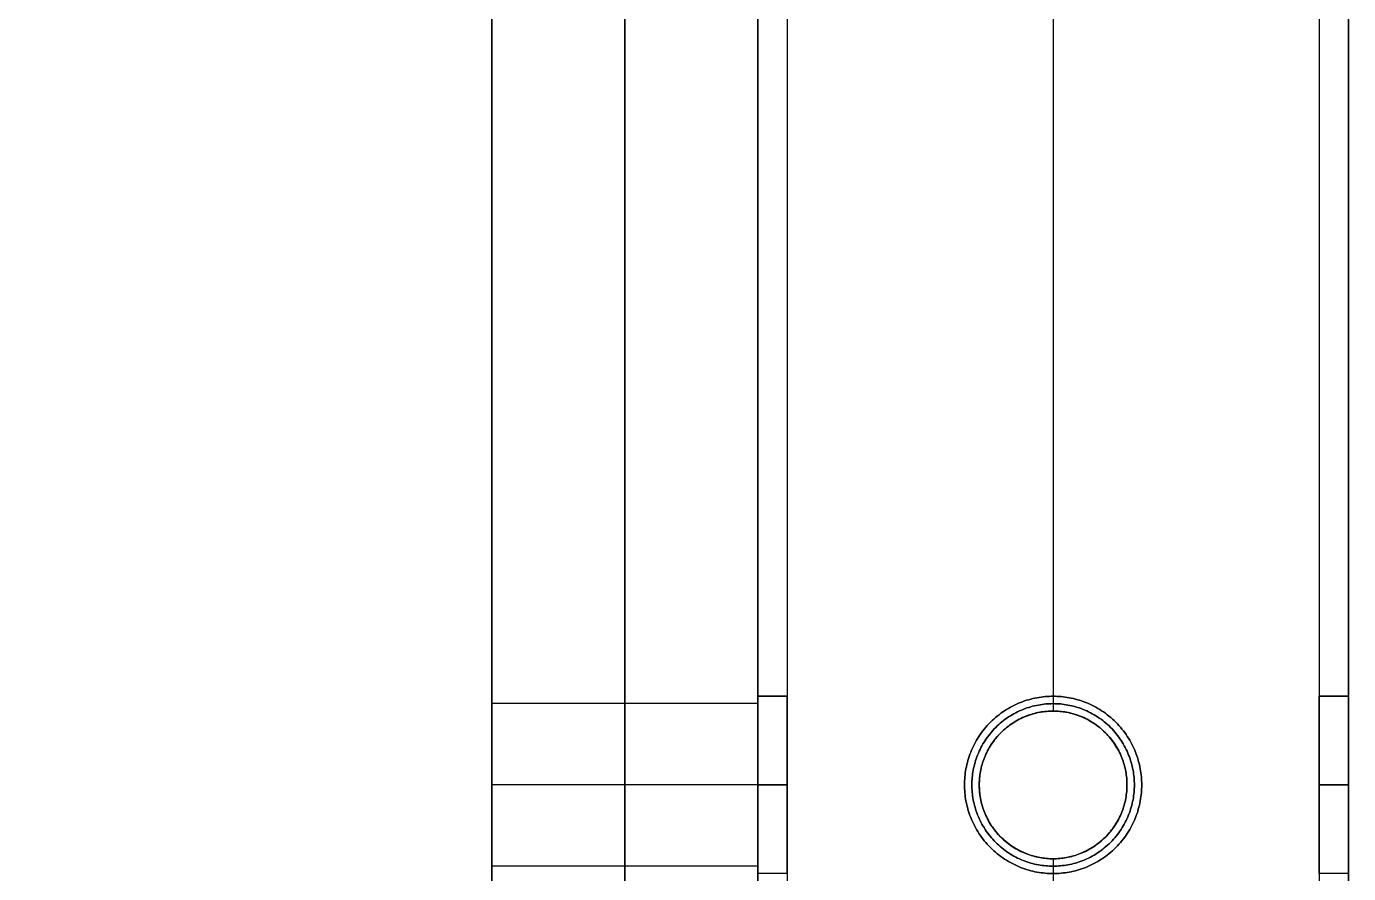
# Model space of a CAD drawing. Header units: millimetres. Extents: x -6529 to 809, y -8611 to 207.
# Drawn here: x 719.5 to 809, y -8521.5 to -8464.2 of the extents above; entities that cross this region are included whole.
import ezdxf

# ---------------------------------------------------------------- set-up
doc = ezdxf.new("R2010")
doc.units = ezdxf.units.MM
doc.header["$MEASUREMENT"] = 0
doc.layers.add('platen', color=7, linetype='Continuous', true_color=0x007f00)
doc.layers.add('staal', color=5, linetype='Continuous', true_color=0x0000ff)

# ---------------------------------------------------------------- blocks, each defined once
blk = doc.blocks.new('plaat base')
at = {"layer": 'platen'}
for p, q in [((1220.5, 43.5), (1220.5, 43.5, 18)), ((1215, 38), (1215, 38, 18)), ((1226, 38), (1226, 38, 18)), ((1220.5, 32.5), (1220.5, 32.5, 18)), ((58, -600), (1258, -600)), ((58, -600, 18), (1258, -600, 18)), ((1296, -1157), (1296, -1157, 18)), ((1290.5, -1162.5), (1290.5, -1162.5, 18)), ((1301.5, -1162.5), (1301.5, -1162.5, 18)), ((1296, -1168), (1296, -1168, 18))]:
    blk.add_line(p, q, dxfattribs=at)
for points in [[(1258, 58), (1108, 58), (958, 58)], [(1258, 58, 18), (1108, 58, 18), (958, 58, 18)], [(1258, 58, 9), (1108, 58, 9), (958, 58, 9)], [(1316, -1200), (1316, -1050), (1316, -900)], [(1316, -1200, 18), (1316, -1050, 18), (1316, -900, 18)], [(1316, -1200, 9), (1316, -1050, 9), (1316, -900, 9)], [(958, -1200), (1137, -1200), (1316, -1200)], [(958, -1200, 18), (1137, -1200, 18), (1316, -1200, 18)], [(958, -1200, 9), (1137, -1200, 9), (1316, -1200, 9)]]:
    blk.add_open_spline(points, degree=2, dxfattribs=at)
for points in [[(1220.5, 43.5), (1226, 43.5), (1226, 38), (1226, 32.5), (1220.5, 32.5), (1215, 32.5), (1215, 38), (1215, 43.5), (1220.5, 43.5)], [(1220.5, 43.5, 18), (1226, 43.5, 18), (1226, 38, 18), (1226, 32.5, 18), (1220.5, 32.5, 18), (1215, 32.5, 18), (1215, 38, 18), (1215, 43.5, 18), (1220.5, 43.5, 18)], [(1290.5, -1162.5), (1290.5, -1157), (1296, -1157), (1301.5, -1157), (1301.5, -1162.5), (1301.5, -1168), (1296, -1168), (1290.5, -1168), (1290.5, -1162.5)], [(1290.5, -1162.5, 18), (1290.5, -1157, 18), (1296, -1157, 18), (1301.5, -1157, 18), (1301.5, -1162.5, 18), (1301.5, -1168, 18), (1296, -1168, 18), (1290.5, -1168, 18), (1290.5, -1162.5, 18)]]:
    blk.add_rational_spline(points, [1, 0.707106781187, 1, 0.707106781187, 1, 0.707106781187, 1, 0.707106781187, 1], degree=2, knots=[-31.415927, -31.415927, -31.415927, -23.561945, -23.561945, -15.707963, -15.707963, -7.853982, -7.853982, 0, 0, 0], dxfattribs=at)
blk = doc.blocks.new('plaat laag')
at = {"layer": 'platen'}
for p, q in [((-0.298, -90, 638), (17.702, -90.059, 638)), ((-0.316, -95.499, 643.5), (17.684, -95.559, 643.5)), ((-0.316, -95.499, 632.5), (17.684, -95.559, 632.5)), ((-0.334, -100.999, 638), (17.666, -101.059, 638))]:
    blk.add_line(p, q, dxfattribs=at)
for points in [[(-1.184, -357.998), (-0.592, -178.999), (0, 0)], [(7.816, -358.028), (8.408, -179.029), (9, -0.03)], [(16.816, -358.058), (17.408, -179.059), (18, -0.06)], [(-0.192, -58, 300), (-2.175, -657.996, 300), (-4.159, -1257.993, 300)], [(-0.192, -58, 658), (-0.688, -207.999, 658), (-1.184, -357.998, 658)], [(8.808, -58.029, 658), (8.312, -208.029, 658), (7.816, -358.028, 658)], [(17.808, -58.059, 300), (15.825, -658.056, 300), (13.841, -1258.053, 300)], [(17.808, -58.059, 658), (17.312, -208.058, 658), (16.816, -358.058, 658)]]:
    blk.add_open_spline(points, degree=2, dxfattribs=at)
for points in [[(-0.316, -95.499, 643.5), (-0.298, -90, 643.5), (-0.298, -90, 638), (-0.298, -90, 632.5), (-0.316, -95.499, 632.5), (-0.334, -100.999, 632.5), (-0.334, -100.999, 638), (-0.334, -100.999, 643.5), (-0.316, -95.499, 643.5)], [(17.684, -95.559, 643.5), (17.702, -90.059, 643.5), (17.702, -90.059, 638), (17.702, -90.059, 632.5), (17.684, -95.559, 632.5), (17.666, -101.059, 632.5), (17.666, -101.059, 638), (17.666, -101.059, 643.5), (17.684, -95.559, 643.5)]]:
    blk.add_rational_spline(points, [1, 0.707106781187, 1, 0.707106781187, 1, 0.707106781187, 1, 0.707106781187, 1], degree=2, knots=[-31.415927, -31.415927, -31.415927, -23.561945, -23.561945, -15.707963, -15.707963, -7.853982, -7.853982, 0, 0, 0], dxfattribs=at)
blk = doc.blocks.new('top plaat')
at = {"layer": 'platen'}
for p, q in [((1296, -1175), (1296, -1175, 18)), ((1290.5, -1180.5), (1290.5, -1180.5, 18)), ((1301.5, -1180.5), (1301.5, -1180.5, 18)), ((1296, -1186), (1296, -1186, 18))]:
    blk.add_line(p, q, dxfattribs=at)
for points in [[(1316, -1236), (1316, -927), (1316, -618), (1316, -309), (1316, 0)], [(1316, -1236, 18), (1316, -927, 18), (1316, -618, 18), (1316, -309, 18), (1316, 0, 18)], [(1316, -1236, 9), (1316, -927, 9), (1316, -618, 9), (1316, -309, 9), (1316, 0, 9)]]:
    blk.add_open_spline(points, degree=2, knots=[7292.2246, 7292.2246, 7292.2246, 7911.517745, 7911.517745, 8530.810891, 8530.810891, 8530.810891], dxfattribs=at)
for points, knots in [([(1290.5, -1180.5), (1290.5, -1175), (1296, -1175), (1301.5, -1175), (1301.5, -1180.5), (1301.5, -1186), (1296, -1186), (1290.5, -1186), (1290.5, -1180.5)], [-31.415927, -31.415927, -31.415927, -23.561945, -23.561945, -15.707963, -15.707963, -7.853982, -7.853982, 0, 0, 0]), ([(1290.5, -1180.5, 18), (1290.5, -1175, 18), (1296, -1175, 18), (1301.5, -1175, 18), (1301.5, -1180.5, 18), (1301.5, -1186, 18), (1296, -1186, 18), (1290.5, -1186, 18), (1290.5, -1180.5, 18)], [-31.415927, -31.415927, -31.415927, -23.561945, -23.561945, -15.707963, -15.707963, -7.853982, -7.853982, 0, 0, 0]), ([(1290.5, -1180.5, 9), (1290.5, -1186, 9), (1296, -1186, 9), (1301.5, -1186, 9), (1301.5, -1180.5, 9), (1301.5, -1175, 9), (1296, -1175, 9), (1290.5, -1175, 9), (1290.5, -1180.5, 9)], [0, 0, 0, 7.853982, 7.853982, 15.707963, 15.707963, 23.561945, 23.561945, 31.415927, 31.415927, 31.415927])]:
    blk.add_rational_spline(points, [1, 0.707106781187, 1, 0.707106781187, 1, 0.707106781187, 1, 0.707106781187, 1], degree=2, knots=knots, dxfattribs=at)

msp = doc.modelspace()

# ---------------------------------------------------------------- linework, layer by layer
at = {"layer": 'staal'}
for p, q in [((771.026, -8509.503, 1972), (769.026, -8509.503, 1972)), ((769.026, -8509.503, 20), (771.026, -8509.503, 20)), ((771.026, -8509.503, 696), (769.026, -8509.503, 696)), ((789.026, -8509.503, 1990), (789.026, -8509.503, 1992)), ((789.026, -8509.503, 1952), (789.026, -8509.503, 1954)), ((789.026, -8509.503, 714), (789.026, -8509.503, 716)), ((789.026, -8509.503, 676), (789.026, -8509.503, 678)), ((809.026, -8509.503, 1972), (807.026, -8509.503, 1972)), ((807.026, -8509.503, 20), (809.026, -8509.503, 20)), ((809.026, -8509.503, 696), (807.026, -8509.503, 696)), ((789.026, -8510.503, 38), (789.026, -8510.503, 40)), ((789.026, -8510.503), (789.026, -8510.503, 2)), ((771.026, -8515.503, 1966), (769.026, -8515.503, 1966)), ((771.026, -8515.503, 1978), (769.026, -8515.503, 1978)), ((769.026, -8515.503, 14), (771.026, -8515.503, 14)), ((769.026, -8515.503, 26), (771.026, -8515.503, 26)), ((771.026, -8515.503, 690), (769.026, -8515.503, 690)), ((771.026, -8515.503, 702), (769.026, -8515.503, 702)), ((783.026, -8515.503, 1990), (783.026, -8515.503, 1992)), ((783.026, -8515.503, 1952), (783.026, -8515.503, 1954)), ((783.026, -8515.503, 714), (783.026, -8515.503, 716)), ((783.026, -8515.503, 676), (783.026, -8515.503, 678)), ((784.026, -8515.503), (784.026, -8515.503, 2)), ((784.026, -8515.503, 38), (784.026, -8515.503, 40)), ((794.026, -8515.503, 38), (794.026, -8515.503, 40)), ((794.026, -8515.503), (794.026, -8515.503, 2)), ((795.026, -8515.503, 1990), (795.026, -8515.503, 1992)), ((795.026, -8515.503, 1952), (795.026, -8515.503, 1954)), ((795.026, -8515.503, 714), (795.026, -8515.503, 716)), ((795.026, -8515.503, 676), (795.026, -8515.503, 678)), ((809.026, -8515.503, 1966), (807.026, -8515.503, 1966)), ((809.026, -8515.503, 1978), (807.026, -8515.503, 1978)), ((807.026, -8515.503, 14), (809.026, -8515.503, 14)), ((807.026, -8515.503, 26), (809.026, -8515.503, 26)), ((809.026, -8515.503, 690), (807.026, -8515.503, 690)), ((809.026, -8515.503, 702), (807.026, -8515.503, 702)), ((789.026, -8520.503, 38), (789.026, -8520.503, 40)), ((789.026, -8520.503), (789.026, -8520.503, 2)), ((771.026, -8521.503, 1972), (769.026, -8521.503, 1972)), ((789.026, -8521.503, 1990), (789.026, -8521.503, 1992)), ((789.026, -8521.503, 1952), (789.026, -8521.503, 1954)), ((809.026, -8521.503, 1972), (807.026, -8521.503, 1972))]:
    msp.add_line(p, q, dxfattribs=at)
for points in [[(-506.974, -7295.003), (809.026, -7295.003), (809.026, -8611.003), (-506.974, -8611.003)], [(-466.974, -7335.003), (769.026, -7335.003), (769.026, -8571.003), (-466.974, -8571.003)]]:
    msp.add_lwpolyline(points, close=True, dxfattribs=at)
for centre in [(789.026, -8515.503), (789.026, -8515.503, 39), (789.026, -8515.503, 1)]:
    msp.add_circle(centre, 5, dxfattribs=at)
for points in [[(809.026, -7295.003, 1952), (809.026, -7953.003, 1952), (809.026, -8611.003, 1952)], [(809.026, -7295.003, 1992), (809.026, -7953.003, 1992), (809.026, -8611.003, 1992)], [(809.026, -7295.003), (809.026, -7953.003), (809.026, -8611.003)], [(809.026, -7295.003, 40), (809.026, -7953.003, 40), (809.026, -8611.003, 40)], [(809.026, -7295.003, 676), (809.026, -7953.003, 676), (809.026, -8611.003, 676)], [(809.026, -7295.003, 716), (809.026, -7953.003, 716), (809.026, -8611.003, 716)], [(807.026, -7297.003, 1990), (807.026, -7953.003, 1990), (807.026, -8609.003, 1990)], [(807.026, -7297.003, 1954), (807.026, -7953.003, 1954), (807.026, -8609.003, 1954)], [(807.026, -7297.003, 38), (807.026, -7953.003, 38), (807.026, -8609.003, 38)], [(807.026, -7297.003, 2), (807.026, -7953.003, 2), (807.026, -8609.003, 2)], [(807.026, -7297.003, 714), (807.026, -7953.003, 714), (807.026, -8609.003, 714)], [(807.026, -7297.003, 678), (807.026, -7953.003, 678), (807.026, -8609.003, 678)], [(771.026, -7333.003, 1990), (771.026, -7953.003, 1990), (771.026, -8573.003, 1990)], [(771.026, -7333.003, 1954), (771.026, -7953.003, 1954), (771.026, -8573.003, 1954)], [(771.026, -7333.003, 38), (771.026, -7953.003, 38), (771.026, -8573.003, 38)], [(771.026, -7333.003, 2), (771.026, -7953.003, 2), (771.026, -8573.003, 2)], [(771.026, -7333.003, 714), (771.026, -7953.003, 714), (771.026, -8573.003, 714)], [(771.026, -7333.003, 678), (771.026, -7953.003, 678), (771.026, -8573.003, 678)], [(769.026, -7335.003, 1952), (769.026, -7953.003, 1952), (769.026, -8571.003, 1952)], [(769.026, -7335.003, 1992), (769.026, -7953.003, 1992), (769.026, -8571.003, 1992)], [(769.026, -7335.003), (769.026, -7953.003), (769.026, -8571.003)], [(769.026, -7335.003, 40), (769.026, -7953.003, 40), (769.026, -8571.003, 40)], [(769.026, -7335.003, 676), (769.026, -7953.003, 676), (769.026, -8571.003, 676)], [(769.026, -7335.003, 716), (769.026, -7953.003, 716), (769.026, -8571.003, 716)], [(789.026, -8445.503, 40), (789.026, -8478.003, 40), (789.026, -8510.503, 40)], [(789.026, -8445.503, 38), (789.026, -8478.003, 38), (789.026, -8510.503, 38)], [(789.026, -8445.503, 2), (789.026, -8478.003, 2), (789.026, -8510.503, 2)], [(789.026, -8445.503), (789.026, -8478.003), (789.026, -8510.503)], [(769.026, -8446.503, 1972), (769.026, -8478.003, 1972), (769.026, -8509.503, 1972)], [(769.026, -8446.503, 20), (769.026, -8478.003, 20), (769.026, -8509.503, 20)], [(769.026, -8446.503, 696), (769.026, -8478.003, 696), (769.026, -8509.503, 696)], [(771.026, -8446.503, 1972), (771.026, -8478.003, 1972), (771.026, -8509.503, 1972)], [(771.026, -8446.503, 20), (771.026, -8478.003, 20), (771.026, -8509.503, 20)], [(771.026, -8446.503, 696), (771.026, -8478.003, 696), (771.026, -8509.503, 696)], [(789.026, -8446.503, 1992), (789.026, -8478.003, 1992), (789.026, -8509.503, 1992)], [(789.026, -8446.503, 1990), (789.026, -8478.003, 1990), (789.026, -8509.503, 1990)], [(789.026, -8446.503, 1954), (789.026, -8478.003, 1954), (789.026, -8509.503, 1954)], [(789.026, -8446.503, 1952), (789.026, -8478.003, 1952), (789.026, -8509.503, 1952)], [(789.026, -8446.503, 716), (789.026, -8478.003, 716), (789.026, -8509.503, 716)], [(789.026, -8446.503, 714), (789.026, -8478.003, 714), (789.026, -8509.503, 714)], [(789.026, -8446.503, 678), (789.026, -8478.003, 678), (789.026, -8509.503, 678)], [(789.026, -8446.503, 676), (789.026, -8478.003, 676), (789.026, -8509.503, 676)], [(807.026, -8446.503, 1972), (807.026, -8478.003, 1972), (807.026, -8509.503, 1972)], [(807.026, -8446.503, 20), (807.026, -8478.003, 20), (807.026, -8509.503, 20)], [(807.026, -8446.503, 696), (807.026, -8478.003, 696), (807.026, -8509.503, 696)], [(809.026, -8446.503, 1972), (809.026, -8478.003, 1972), (809.026, -8509.503, 1972)], [(809.026, -8446.503, 20), (809.026, -8478.003, 20), (809.026, -8509.503, 20)], [(809.026, -8446.503, 696), (809.026, -8478.003, 696), (809.026, -8509.503, 696)], [(789.026, -8520.503, 40), (789.026, -8555.753, 40), (789.026, -8591.003, 40)], [(789.026, -8520.503, 38), (789.026, -8555.753, 38), (789.026, -8591.003, 38)], [(789.026, -8520.503, 2), (789.026, -8555.753, 2), (789.026, -8591.003, 2)], [(789.026, -8520.503), (789.026, -8555.753), (789.026, -8591.003)], [(769.026, -8521.503, 1972), (769.026, -8546.253, 1972), (769.026, -8571.003, 1972)], [(771.026, -8521.503, 1972), (771.026, -8547.253, 1972), (771.026, -8573.003, 1972)], [(789.026, -8521.503, 1992), (789.026, -8556.253, 1992), (789.026, -8591.003, 1992)], [(789.026, -8521.503, 1990), (789.026, -8556.253, 1990), (789.026, -8591.003, 1990)], [(789.026, -8521.503, 1954), (789.026, -8556.253, 1954), (789.026, -8591.003, 1954)], [(789.026, -8521.503, 1952), (789.026, -8556.253, 1952), (789.026, -8591.003, 1952)], [(807.026, -8521.503, 1972), (807.026, -8565.253, 1972), (807.026, -8609.003, 1972)]]:
    msp.add_open_spline(points, degree=2, dxfattribs=at)
for points, knots in [([(769.026, -8515.503, 1966), (769.026, -8521.503, 1966), (769.026, -8521.503, 1972), (769.026, -8521.503, 1978), (769.026, -8515.503, 1978), (769.026, -8509.503, 1978), (769.026, -8509.503, 1972), (769.026, -8509.503, 1966), (769.026, -8515.503, 1966)], [-31.415927, -31.415927, -31.415927, -23.561945, -23.561945, -15.707963, -15.707963, -7.853982, -7.853982, 0, 0, 0]), ([(769.026, -8515.503, 14), (769.026, -8521.503, 14), (769.026, -8521.503, 20), (769.026, -8521.503, 26), (769.026, -8515.503, 26), (769.026, -8509.503, 26), (769.026, -8509.503, 20), (769.026, -8509.503, 14), (769.026, -8515.503, 14)], [-31.415927, -31.415927, -31.415927, -23.561945, -23.561945, -15.707963, -15.707963, -7.853982, -7.853982, 0, 0, 0]), ([(769.026, -8515.503, 690), (769.026, -8521.503, 690), (769.026, -8521.503, 696), (769.026, -8521.503, 702), (769.026, -8515.503, 702), (769.026, -8509.503, 702), (769.026, -8509.503, 696), (769.026, -8509.503, 690), (769.026, -8515.503, 690)], [-31.415927, -31.415927, -31.415927, -23.561945, -23.561945, -15.707963, -15.707963, -7.853982, -7.853982, 0, 0, 0]), ([(771.026, -8515.503, 1966), (771.026, -8509.503, 1966), (771.026, -8509.503, 1972), (771.026, -8509.503, 1978), (771.026, -8515.503, 1978), (771.026, -8521.503, 1978), (771.026, -8521.503, 1972), (771.026, -8521.503, 1966), (771.026, -8515.503, 1966)], [0, 0, 0, 7.853982, 7.853982, 15.707963, 15.707963, 23.561945, 23.561945, 31.415927, 31.415927, 31.415927]), ([(771.026, -8515.503, 14), (771.026, -8509.503, 14), (771.026, -8509.503, 20), (771.026, -8509.503, 26), (771.026, -8515.503, 26), (771.026, -8521.503, 26), (771.026, -8521.503, 20), (771.026, -8521.503, 14), (771.026, -8515.503, 14)], [0, 0, 0, 7.853982, 7.853982, 15.707963, 15.707963, 23.561945, 23.561945, 31.415927, 31.415927, 31.415927]), ([(771.026, -8515.503, 690), (771.026, -8509.503, 690), (771.026, -8509.503, 696), (771.026, -8509.503, 702), (771.026, -8515.503, 702), (771.026, -8521.503, 702), (771.026, -8521.503, 696), (771.026, -8521.503, 690), (771.026, -8515.503, 690)], [0, 0, 0, 7.853982, 7.853982, 15.707963, 15.707963, 23.561945, 23.561945, 31.415927, 31.415927, 31.415927]), ([(783.026, -8515.503, 1992), (783.026, -8521.503, 1992), (789.026, -8521.503, 1992), (795.026, -8521.503, 1992), (795.026, -8515.503, 1992), (795.026, -8509.503, 1992), (789.026, -8509.503, 1992), (783.026, -8509.503, 1992), (783.026, -8515.503, 1992)], [-31.415927, -31.415927, -31.415927, -23.561945, -23.561945, -15.707963, -15.707963, -7.853982, -7.853982, 0, 0, 0]), ([(783.026, -8515.503, 1990), (783.026, -8509.503, 1990), (789.026, -8509.503, 1990), (795.026, -8509.503, 1990), (795.026, -8515.503, 1990), (795.026, -8521.503, 1990), (789.026, -8521.503, 1990), (783.026, -8521.503, 1990), (783.026, -8515.503, 1990)], [0, 0, 0, 7.853982, 7.853982, 15.707963, 15.707963, 23.561945, 23.561945, 31.415927, 31.415927, 31.415927]), ([(783.026, -8515.503, 1954), (783.026, -8521.503, 1954), (789.026, -8521.503, 1954), (795.026, -8521.503, 1954), (795.026, -8515.503, 1954), (795.026, -8509.503, 1954), (789.026, -8509.503, 1954), (783.026, -8509.503, 1954), (783.026, -8515.503, 1954)], [-31.415927, -31.415927, -31.415927, -23.561945, -23.561945, -15.707963, -15.707963, -7.853982, -7.853982, 0, 0, 0]), ([(783.026, -8515.503, 1952), (783.026, -8509.503, 1952), (789.026, -8509.503, 1952), (795.026, -8509.503, 1952), (795.026, -8515.503, 1952), (795.026, -8521.503, 1952), (789.026, -8521.503, 1952), (783.026, -8521.503, 1952), (783.026, -8515.503, 1952)], [0, 0, 0, 7.853982, 7.853982, 15.707963, 15.707963, 23.561945, 23.561945, 31.415927, 31.415927, 31.415927]), ([(783.026, -8515.503, 716), (783.026, -8521.503, 716), (789.026, -8521.503, 716), (795.026, -8521.503, 716), (795.026, -8515.503, 716), (795.026, -8509.503, 716), (789.026, -8509.503, 716), (783.026, -8509.503, 716), (783.026, -8515.503, 716)], [-31.415927, -31.415927, -31.415927, -23.561945, -23.561945, -15.707963, -15.707963, -7.853982, -7.853982, 0, 0, 0]), ([(783.026, -8515.503, 714), (783.026, -8509.503, 714), (789.026, -8509.503, 714), (795.026, -8509.503, 714), (795.026, -8515.503, 714), (795.026, -8521.503, 714), (789.026, -8521.503, 714), (783.026, -8521.503, 714), (783.026, -8515.503, 714)], [0, 0, 0, 7.853982, 7.853982, 15.707963, 15.707963, 23.561945, 23.561945, 31.415927, 31.415927, 31.415927]), ([(783.026, -8515.503, 678), (783.026, -8521.503, 678), (789.026, -8521.503, 678), (795.026, -8521.503, 678), (795.026, -8515.503, 678), (795.026, -8509.503, 678), (789.026, -8509.503, 678), (783.026, -8509.503, 678), (783.026, -8515.503, 678)], [-31.415927, -31.415927, -31.415927, -23.561945, -23.561945, -15.707963, -15.707963, -7.853982, -7.853982, 0, 0, 0]), ([(783.026, -8515.503, 676), (783.026, -8509.503, 676), (789.026, -8509.503, 676), (795.026, -8509.503, 676), (795.026, -8515.503, 676), (795.026, -8521.503, 676), (789.026, -8521.503, 676), (783.026, -8521.503, 676), (783.026, -8515.503, 676)], [0, 0, 0, 7.853982, 7.853982, 15.707963, 15.707963, 23.561945, 23.561945, 31.415927, 31.415927, 31.415927]), ([(807.026, -8515.503, 1966), (807.026, -8521.503, 1966), (807.026, -8521.503, 1972), (807.026, -8521.503, 1978), (807.026, -8515.503, 1978), (807.026, -8509.503, 1978), (807.026, -8509.503, 1972), (807.026, -8509.503, 1966), (807.026, -8515.503, 1966)], [-31.415927, -31.415927, -31.415927, -23.561945, -23.561945, -15.707963, -15.707963, -7.853982, -7.853982, 0, 0, 0]), ([(807.026, -8515.503, 14), (807.026, -8521.503, 14), (807.026, -8521.503, 20), (807.026, -8521.503, 26), (807.026, -8515.503, 26), (807.026, -8509.503, 26), (807.026, -8509.503, 20), (807.026, -8509.503, 14), (807.026, -8515.503, 14)], [-31.415927, -31.415927, -31.415927, -23.561945, -23.561945, -15.707963, -15.707963, -7.853982, -7.853982, 0, 0, 0]), ([(807.026, -8515.503, 690), (807.026, -8521.503, 690), (807.026, -8521.503, 696), (807.026, -8521.503, 702), (807.026, -8515.503, 702), (807.026, -8509.503, 702), (807.026, -8509.503, 696), (807.026, -8509.503, 690), (807.026, -8515.503, 690)], [-31.415927, -31.415927, -31.415927, -23.561945, -23.561945, -15.707963, -15.707963, -7.853982, -7.853982, 0, 0, 0]), ([(809.026, -8515.503, 1966), (809.026, -8509.503, 1966), (809.026, -8509.503, 1972), (809.026, -8509.503, 1978), (809.026, -8515.503, 1978), (809.026, -8521.503, 1978), (809.026, -8521.503, 1972), (809.026, -8521.503, 1966), (809.026, -8515.503, 1966)], [0, 0, 0, 7.853982, 7.853982, 15.707963, 15.707963, 23.561945, 23.561945, 31.415927, 31.415927, 31.415927]), ([(809.026, -8515.503, 14), (809.026, -8509.503, 14), (809.026, -8509.503, 20), (809.026, -8509.503, 26), (809.026, -8515.503, 26), (809.026, -8521.503, 26), (809.026, -8521.503, 20), (809.026, -8521.503, 14), (809.026, -8515.503, 14)], [0, 0, 0, 7.853982, 7.853982, 15.707963, 15.707963, 23.561945, 23.561945, 31.415927, 31.415927, 31.415927]), ([(809.026, -8515.503, 690), (809.026, -8509.503, 690), (809.026, -8509.503, 696), (809.026, -8509.503, 702), (809.026, -8515.503, 702), (809.026, -8521.503, 702), (809.026, -8521.503, 696), (809.026, -8521.503, 690), (809.026, -8515.503, 690)], [0, 0, 0, 7.853982, 7.853982, 15.707963, 15.707963, 23.561945, 23.561945, 31.415927, 31.415927, 31.415927]), ([(784.026, -8515.503, 40), (784.026, -8520.503, 40), (789.026, -8520.503, 40), (794.026, -8520.503, 40), (794.026, -8515.503, 40), (794.026, -8510.503, 40), (789.026, -8510.503, 40), (784.026, -8510.503, 40), (784.026, -8515.503, 40)], [-31.415927, -31.415927, -31.415927, -23.561945, -23.561945, -15.707963, -15.707963, -7.853982, -7.853982, 0, 0, 0]), ([(784.026, -8515.503, 38), (784.026, -8510.503, 38), (789.026, -8510.503, 38), (794.026, -8510.503, 38), (794.026, -8515.503, 38), (794.026, -8520.503, 38), (789.026, -8520.503, 38), (784.026, -8520.503, 38), (784.026, -8515.503, 38)], [0, 0, 0, 7.853982, 7.853982, 15.707963, 15.707963, 23.561945, 23.561945, 31.415927, 31.415927, 31.415927]), ([(784.026, -8515.503, 2), (784.026, -8520.503, 2), (789.026, -8520.503, 2), (794.026, -8520.503, 2), (794.026, -8515.503, 2), (794.026, -8510.503, 2), (789.026, -8510.503, 2), (784.026, -8510.503, 2), (784.026, -8515.503, 2)], [-31.415927, -31.415927, -31.415927, -23.561945, -23.561945, -15.707963, -15.707963, -7.853982, -7.853982, 0, 0, 0])]:
    msp.add_rational_spline(points, [1, 0.707106781187, 1, 0.707106781187, 1, 0.707106781187, 1, 0.707106781187, 1], degree=2, knots=knots, dxfattribs=at)

# ---------------------------------------------------------------- block references
at = {"layer": 'platen'}
for name, p in [('top plaat', (-506.974, -7335.003, 1992)), ('plaat base', (-506.974, -7353.003, 40))]:
    msp.add_blockref(name, p, dxfattribs=at)
at = {"layer": 'platen', "rotation": 180.1894193054993}
msp.add_blockref('plaat laag', (769.026, -8611.003, 58), dxfattribs=at)
at = {"layer": 'platen', "extrusion": (-1, 4.54671e-15, 0)}
msp.add_blockref('plaat base', (7295.003, 1934, -769.026), dxfattribs=at)

doc.saveas('drawing.dxf')
